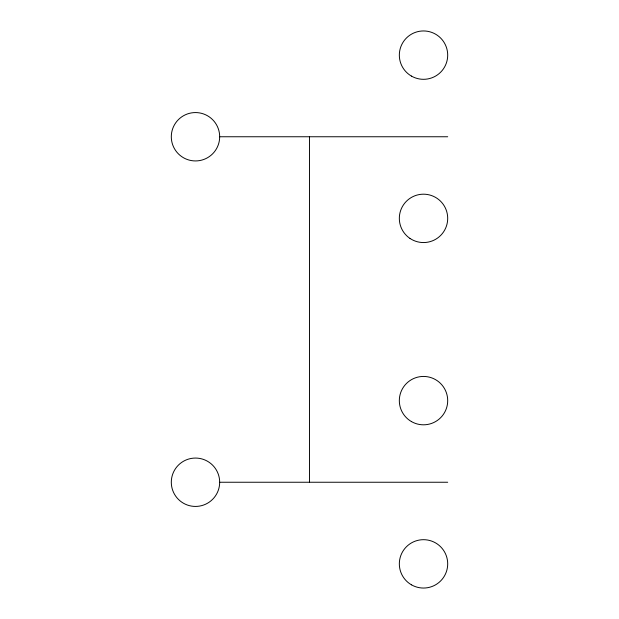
<?xml version="1.0" encoding="UTF-8"?>
<svg xmlns="http://www.w3.org/2000/svg" width="619" height="619" viewBox="0 0 619 619"><rect width="100%" height="100%" fill="white"/><g stroke="black" fill="none" stroke-linecap="round" stroke-linejoin="round"><path stroke-width="0.93" d="M219.675 136.753A24.187 24.187 0 0 1 183.394 157.698A24.187 24.187 0 0 1 183.394 115.807A24.187 24.187 0 0 1 219.675 136.753L447.699 136.753M219.675 482.247A24.187 24.187 0 0 1 183.394 503.193A24.187 24.187 0 0 1 183.394 461.302A24.187 24.187 0 0 1 219.675 482.247L447.699 482.247M309.5 136.753L309.5 482.247M411.418 421.57A24.187 24.187 0 0 0 447.699 400.625A24.187 24.187 0 0 0 411.418 379.679A24.187 24.187 0 0 0 411.418 421.57M411.418 584.808A24.187 24.187 0 0 0 447.699 563.863A24.187 24.187 0 0 0 411.418 542.925A24.187 24.187 0 0 0 411.418 584.808M409.956 238.4A24.187 24.187 0 0 0 447.638 220.101A24.187 24.187 0 0 0 412.943 196.618A24.187 24.187 0 0 0 409.956 238.4M411.418 76.075A24.187 24.187 0 0 0 447.699 55.137A24.187 24.187 0 0 0 411.418 34.192A24.187 24.187 0 0 0 411.418 76.075"/></g></svg>
